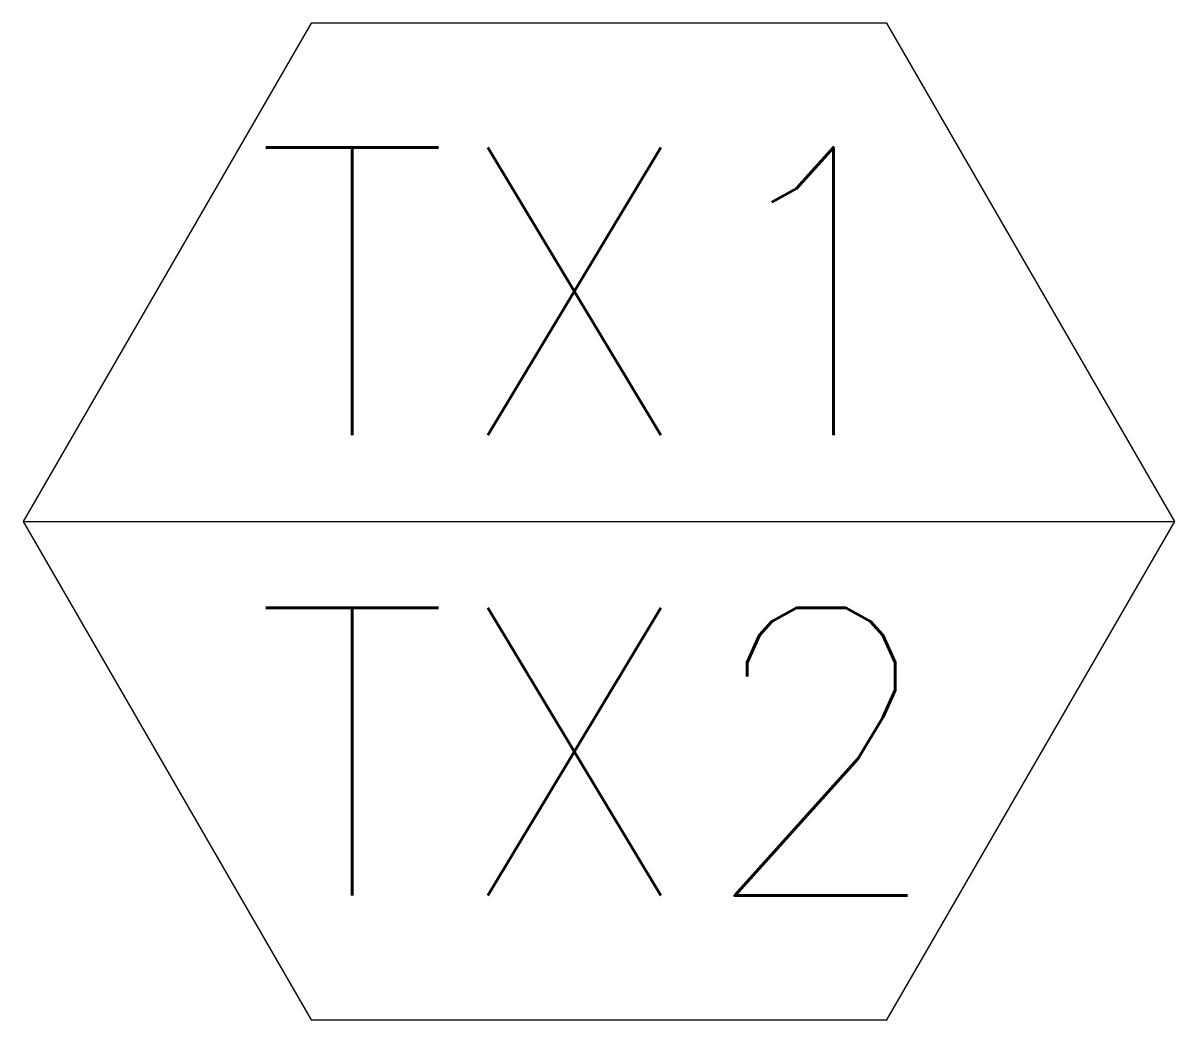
# Model space of a CAD drawing. Header units: millimetres. Extents: x -10193.268 to -10192.468, y 55.135 to 55.828.
import ezdxf
from ezdxf.enums import TextEntityAlignment as Align

# ---------------------------------------------------------------- set-up
doc = ezdxf.new("R2010")
doc.units = ezdxf.units.MM
doc.header["$LTSCALE"] = 10
doc.layers.add('Tub_símbolos', color=2, linetype='Continuous')
doc.styles.add('r80', font='romans.shx')

msp = doc.modelspace()

# ---------------------------------------------------------------- linework, layer by layer
at = {"layer": 'Tub_símbolos', "color": 1}
msp.add_line((-10193.26843, 55.48154), (-10192.46843, 55.48154), dxfattribs=at)
msp.add_lwpolyline([(-10193.26843, 55.48154), (-10193.06843, 55.13513), (-10192.66843, 55.13513), (-10192.46843, 55.48154), (-10192.66843, 55.82795), (-10193.06843, 55.82795)], close=True, dxfattribs=at)

# ---------------------------------------------------------------- texts
at = {"layer": 'Tub_símbolos', "style": 'r80'}
for tag, p in [('TX1', (-10192.86843, 55.64154)), ('TX2', (-10192.86843, 55.32154))]:
    msp.add_attdef(tag, text='', height=0.2, dxfattribs=at).set_placement(p, align=Align.MIDDLE)

doc.saveas('drawing.dxf')
